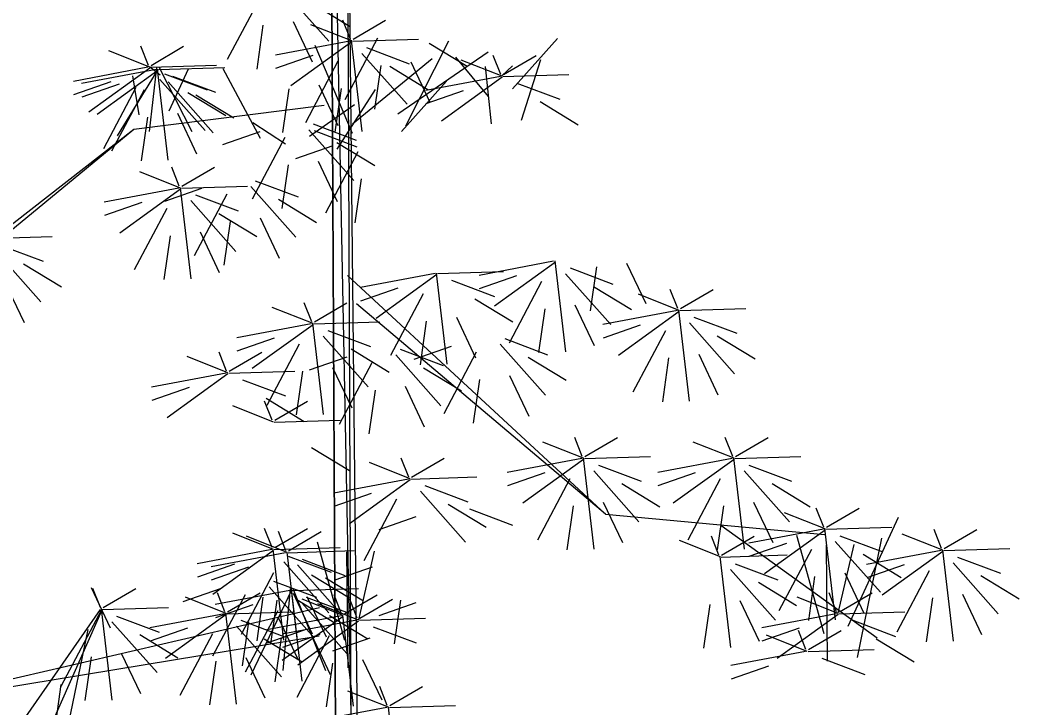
# Model space of a CAD drawing. Header units: millimetres. Extents: x 563079 to 571925, y 2063830 to 2067381.
# Drawn here: x 568943.067 to 568946.142, y 2063885.446 to 2063887.564 of the extents above; entities that cross this region are included whole.
import ezdxf

# ---------------------------------------------------------------- set-up
doc = ezdxf.new("R2010")
doc.units = ezdxf.units.MM
doc.header["$MEASUREMENT"] = 0
doc.layers.add('1-CAY XANH', color=7, linetype='Continuous')
doc.layers.add('MATCATDUONG', color=8, linetype='Continuous')

# ---------------------------------------------------------------- blocks, each defined once
blk = doc.blocks.new('ca')
at = {"layer": '1-CAY XANH', "color": 17}
for p, q in [((0.641, 64.954), (-0.644, 0.027)), ((0.305, 0.047), (0.641, 64.954)), ((0.405, 63.355), (-0.261, 0)), ((0.405, 62.413), (0.148, 0)), ((2.587, 59.104), (2.067, 58.787)), ((0.723, 58.926), (3.326, 58.595)), ((3.326, 58.595), (7.066, 55.521)), ((3.326, 58.595), (5.247, 57.099)), ((0.404, 56.599), (-3.127, 53.332)), ((-3.127, 53.332), (0.279, 56.212)), ((0.874, 55.926), (1.706, 55.326)), ((0.788, 52.055), (6.535, 50.722)), ((6.535, 50.722), (0.792, 51.67))]:
    blk.add_line(p, q, dxfattribs=at)
at = {"layer": '1-CAY XANH', "color": 3}
for p, q in [((0.641, 64.954), (0.546, 46.012)), ((1.276, 60.502), (0.659, 59.806)), ((0.894, 60.327), (0.374, 60.01)), ((1.603, 60.394), (2.048, 59.553)), ((0.327, 59.833), (-0.119, 60.093)), ((0.345, 59.809), (0.904, 60.03)), ((0.364, 59.833), (0.466, 60.093)), ((1.148, 60.073), (0.886, 59.52)), ((1.559, 60.022), (1.645, 59.423)), ((-1.852, 59.154), (-2.469, 59.841)), ((-0.716, 59.777), (-1.236, 59.461)), ((-0.397, 58.648), (-0.983, 59.811)), ((0.334, 59.806), (-0.569, 59.834)), ((-0.007, 59.845), (0.438, 59.004)), ((0.202, 58.567), (0.348, 59.813)), ((0.336, 58.541), (0.846, 59.746)), ((0.345, 59.794), (1.177, 59.193)), ((0.369, 59.806), (1.389, 59.614)), ((3.09, 59.474), (2.644, 59.735)), ((3.127, 59.474), (3.229, 59.735)), ((-1.73, 59.35), (-2.177, 59.61)), ((-1.693, 59.35), (-1.591, 59.61)), ((-1.524, 59.047), (-1.079, 59.588)), ((-0.284, 58.812), (-1.519, 59.658)), ((0.144, 59.716), (-0.442, 59.495)), ((0.206, 59.637), (-0.411, 58.941)), ((0.877, 59.609), (1.387, 59.431)), ((3.108, 59.451), (3.666, 59.672)), ((-1.979, 58.726), (-2.241, 59.555)), ((-1.855, 59.467), (-1.709, 59.33)), ((-1.712, 59.326), (-1.154, 59.547)), ((-1.569, 58.674), (-1.483, 59.458)), ((0.334, 58.675), (-0.757, 59.569)), ((-0.463, 59.524), (-0.725, 58.971)), ((-0.176, 59.462), (-0.696, 59.145)), ((-0.052, 59.473), (0.034, 58.873)), ((0.534, 59.53), (0.978, 58.688)), ((3.097, 59.447), (2.194, 59.475)), ((2.965, 59.34), (3.111, 59.455)), ((3.132, 59.447), (4.152, 59.255)), ((-1.723, 59.323), (-2.626, 59.351)), ((-1.712, 59.311), (-0.881, 58.71)), ((-1.688, 59.323), (-0.668, 59.131)), ((1.594, 58.475), (2.104, 59.428)), ((2.986, 59.415), (2.083, 59.443)), ((2.795, 59.325), (2.209, 59.105)), ((2.907, 59.357), (2.321, 59.137)), ((2.979, 59.443), (2.532, 58.571)), ((2.841, 58.85), (2.579, 59.428)), ((2.854, 58.176), (3, 59.423)), ((2.997, 59.419), (3.555, 58.509)), ((2.997, 59.403), (3.828, 58.803)), ((3.016, 59.443), (3.118, 58.571)), ((3.021, 59.415), (4.041, 59.224)), ((3.108, 59.435), (3.94, 58.835)), ((3.252, 58.799), (3.338, 59.331)), ((-1.914, 59.232), (-2.5, 59.012)), ((-0.335, 58.569), (-0.952, 59.257)), ((0.795, 59.206), (0.533, 58.653)), ((2.857, 59.247), (2.24, 58.551)), ((2.969, 59.279), (2.352, 58.583)), ((3.528, 59.218), (4.039, 59.04)), ((3.64, 59.25), (4.15, 59.072)), ((-1.181, 59.125), (-0.67, 58.948)), ((0.542, 58.328), (0.022, 59.143)), ((0.489, 59.157), (0.575, 58.558)), ((1.206, 59.155), (1.292, 58.555)), ((2.476, 59.072), (1.956, 58.755)), ((3.185, 59.139), (3.63, 58.298)), ((3.296, 59.171), (3.741, 58.33)), ((-2.233, 58.979), (-2.753, 58.662)), ((0.923, 58.503), (0.306, 58.939)), ((2.73, 58.818), (2.468, 58.265)), ((3.14, 58.767), (3.226, 58.168)), ((0.871, 58.672), (0.285, 58.452)), ((1.251, 58.396), (1.696, 58.686)), ((0.861, 58.582), (0.275, 58.361)), ((0.933, 58.594), (0.316, 57.898)), ((1.604, 58.565), (2.114, 58.387)), ((0.551, 58.419), (0.031, 58.102)), ((0.605, 58.371), (1.115, 58.193)), ((1.261, 58.486), (1.705, 57.645)), ((0.262, 58.292), (0.706, 57.451)), ((0.805, 58.165), (0.543, 57.612)), ((1.216, 58.114), (1.302, 57.514)), ((2.668, 57.82), (2.221, 58.08)), ((2.705, 57.82), (2.807, 58.08)), ((2.686, 57.796), (3.244, 58.017)), ((0.217, 57.92), (0.303, 57.321)), ((1.665, 57.896), (1.079, 57.676)), ((1.727, 57.818), (1.11, 57.122)), ((2.675, 57.793), (1.772, 57.821)), ((2.484, 57.703), (1.898, 57.482)), ((2.054, 57.711), (2.499, 56.869)), ((2.398, 57.789), (2.908, 57.612)), ((2.543, 56.554), (2.689, 57.8)), ((2.686, 57.781), (3.517, 57.18)), ((2.71, 57.793), (3.73, 57.601)), ((1.345, 57.643), (0.825, 57.326)), ((2.546, 57.624), (1.929, 56.928)), ((3.217, 57.596), (3.728, 57.418)), ((2.165, 57.449), (1.645, 57.132)), ((2.874, 57.517), (3.319, 56.675)), ((1.599, 57.39), (1.337, 56.836)), ((2.01, 57.338), (2.096, 56.739)), ((2.419, 57.196), (2.157, 56.642)), ((2.829, 57.144), (2.915, 56.545)), ((5.345, 57.104), (4.442, 57.132)), ((5.154, 57.014), (4.568, 56.794)), ((5.216, 56.936), (4.599, 56.24)), ((-3.413, 56.768), (-3.676, 56.214)), ((-3.003, 56.716), (-2.917, 56.117)), ((-2.584, 55.554), (-2.438, 56.8)), ((-2.441, 56.781), (-1.61, 56.18)), ((-2.417, 56.793), (-1.397, 56.601)), ((4.835, 56.761), (4.315, 56.444)), ((-2.643, 56.703), (-3.228, 56.482)), ((-2.58, 56.624), (-3.197, 55.928)), ((-1.91, 56.596), (-1.399, 56.418)), ((-0.83, 56.625), (-1.733, 56.653)), ((-0.962, 55.386), (-0.816, 56.632)), ((-0.819, 56.613), (0.013, 56.012)), ((-0.794, 56.625), (0.225, 56.433)), ((-2.962, 56.449), (-3.482, 56.132)), ((-2.253, 56.517), (-1.808, 55.675)), ((-1.02, 56.535), (-1.606, 56.314)), ((5.089, 56.507), (4.826, 55.954)), ((-4.152, 56.146), (-4.598, 56.406)), ((-4.134, 56.122), (-3.576, 56.344)), ((-4.115, 56.146), (-4.013, 56.406)), ((-0.63, 56.349), (-0.186, 55.507)), ((-0.287, 56.428), (0.223, 56.25)), ((-2.708, 56.196), (-2.97, 55.642)), ((-1.339, 56.281), (-1.86, 55.965)), ((0.856, 55.965), (0.41, 56.226)), ((0.893, 55.965), (0.995, 56.226)), ((-4.145, 56.119), (-5.048, 56.147)), ((-4.277, 54.88), (-4.131, 56.126)), ((-4.134, 56.107), (-3.303, 55.506)), ((-4.11, 56.119), (-3.09, 55.927)), ((-2.297, 56.144), (-2.211, 55.545)), ((0.874, 55.942), (1.433, 56.163)), ((-4.335, 56.029), (-4.921, 55.809)), ((-4.273, 55.95), (-4.89, 55.254)), ((-3.602, 55.922), (-3.092, 55.744)), ((-1.086, 56.028), (-1.348, 55.474)), ((-0.675, 55.976), (-0.589, 55.377)), ((0.863, 55.938), (-0.04, 55.966)), ((0.731, 54.699), (0.877, 55.946)), ((0.899, 55.938), (1.918, 55.747)), ((-4.655, 55.775), (-5.175, 55.459)), ((-3.946, 55.843), (-3.501, 55.001)), ((0.673, 55.848), (0.087, 55.628)), ((0.735, 55.77), (0.118, 55.074)), ((-1.749, 55.736), (-2.335, 55.516)), ((-1.687, 55.658), (-2.304, 54.962)), ((-1.016, 55.629), (-0.506, 55.451)), ((1.063, 55.662), (1.507, 54.821)), ((1.406, 55.741), (1.916, 55.563)), ((-4.401, 55.522), (-4.663, 54.968)), ((-2.068, 55.483), (-2.588, 55.166)), ((-1.359, 55.55), (-0.914, 54.709)), ((-0.319, 55.591), (-0.905, 55.37)), ((-0.257, 55.512), (-0.874, 54.816)), ((0.353, 55.595), (-0.167, 55.278)), ((0.414, 55.484), (0.925, 55.306)), ((2.02, 55.292), (1.574, 55.552)), ((2.038, 55.268), (2.597, 55.489)), ((2.057, 55.292), (2.159, 55.552)), ((-3.99, 55.471), (-3.904, 54.871)), ((0.071, 55.405), (0.516, 54.563)), ((-1.815, 55.229), (-2.077, 54.676)), ((-0.638, 55.337), (-1.158, 55.02)), ((0.607, 55.341), (0.345, 54.788)), ((1.018, 55.29), (1.104, 54.691)), ((2.027, 55.265), (1.124, 55.292)), ((2.038, 55.252), (2.87, 54.652)), ((2.062, 55.265), (3.082, 55.073)), ((-1.404, 55.178), (-1.318, 54.579)), ((-0.384, 55.084), (-0.647, 54.53)), ((1.837, 55.174), (1.251, 54.954)), ((0.026, 55.032), (0.112, 54.433)), ((2.57, 55.067), (3.08, 54.889)), ((1.397, 54.618), (0.951, 54.878)), ((1.517, 54.921), (0.997, 54.604)), ((1.415, 54.594), (1.973, 54.815)), ((1.434, 54.618), (1.536, 54.878)), ((1.404, 54.591), (0.501, 54.619)), ((-4.903, 54.122), (-5.349, 54.383)), ((-4.885, 54.099), (-4.327, 54.32)), ((-4.866, 54.122), (-4.764, 54.383)), ((-2.845, 54.122), (-3.292, 54.383)), ((-2.827, 54.099), (-2.269, 54.32)), ((-2.808, 54.122), (-2.706, 54.383)), ((-4.896, 54.095), (-5.799, 54.123)), ((-2.838, 54.095), (-3.741, 54.123)), ((0.894, 54.247), (0.374, 53.93)), ((-5.086, 54.005), (-5.672, 53.785)), ((-5.028, 52.856), (-4.882, 54.103)), ((-4.885, 54.083), (-4.053, 53.483)), ((-4.861, 54.095), (-3.841, 53.904)), ((-3.029, 54.005), (-3.615, 53.785)), ((-2.97, 52.856), (-2.825, 54.103)), ((-2.827, 54.083), (-1.996, 53.483)), ((-2.803, 54.095), (-1.783, 53.904)), ((-0.472, 53.842), (-0.919, 54.102)), ((-0.454, 53.819), (0.104, 54.04)), ((-0.435, 53.842), (-0.333, 54.102)), ((-5.024, 53.927), (-5.641, 53.231)), ((-4.353, 53.898), (-3.843, 53.72)), ((-2.967, 53.927), (-3.584, 53.231)), ((-2.296, 53.898), (-1.786, 53.72)), ((-0.465, 53.815), (-1.368, 53.843)), ((-5.406, 53.752), (-5.926, 53.435)), ((-4.696, 53.819), (-4.252, 52.978)), ((-3.348, 53.752), (-3.868, 53.435)), ((-2.639, 53.819), (-2.194, 52.978)), ((-0.656, 53.725), (-1.242, 53.505)), ((-0.454, 53.803), (0.377, 53.203)), ((-0.43, 53.815), (0.59, 53.623)), ((-0.594, 53.647), (-1.211, 52.951)), ((0.077, 53.618), (0.588, 53.44)), ((-5.152, 53.498), (-5.414, 52.945)), ((-4.741, 53.447), (-4.655, 52.848)), ((-3.094, 53.498), (-3.357, 52.945)), ((-2.684, 53.447), (-2.598, 52.848)), ((-0.975, 53.472), (-1.495, 53.155)), ((-0.266, 53.539), (0.179, 52.698)), ((-6.149, 53.156), (-6.595, 53.416)), ((-6.131, 53.132), (-5.573, 53.354)), ((-3.127, 53.332), (-6.124, 53.055)), ((-6.112, 53.156), (-6.01, 53.416)), ((-1.267, 53.406), (-1.853, 53.186)), ((-0.534, 53.299), (-0.024, 53.122)), ((-6.447, 51.804), (-7.134, 53.294)), ((-4.702, 53.186), (-6.841, 51.642)), ((-7.76, 52.864), (-8.206, 53.124)), ((-7.742, 52.84), (-7.183, 53.061)), ((-7.723, 52.864), (-7.621, 53.124)), ((-6.142, 53.129), (-7.045, 53.157)), ((-6.333, 53.039), (-6.918, 52.819)), ((-6.274, 51.89), (-6.128, 53.137)), ((-6.131, 53.117), (-5.3, 52.517)), ((-6.119, 51.696), (-5.745, 53.041)), ((-6.107, 53.129), (-5.087, 52.937)), ((-4.715, 52.775), (-5.161, 53.035)), ((-4.678, 52.775), (-4.576, 53.035)), ((1.208, 52.834), (0.761, 53.095)), ((1.397, 52.876), (0.951, 53.136)), ((1.226, 52.811), (1.784, 53.032)), ((1.245, 52.834), (1.347, 53.095)), ((1.415, 52.852), (1.973, 53.074)), ((1.434, 52.876), (1.536, 53.136)), ((-6.574, 51.375), (-6.907, 53.008)), ((-6.27, 52.961), (-6.887, 52.265)), ((-6.521, 52.919), (-6.304, 51.98)), ((-6.164, 51.324), (-6.148, 52.91)), ((-5.6, 52.932), (-5.089, 52.754)), ((-4.697, 52.751), (-4.138, 52.972)), ((0.44, 51.607), (0.814, 52.951)), ((-7.753, 52.837), (-8.656, 52.865)), ((-7.885, 51.598), (-7.739, 52.844)), ((-7.742, 52.825), (-6.91, 52.224)), ((-7.717, 52.837), (-6.698, 52.645)), ((-6.652, 52.785), (-7.172, 52.469)), ((-5.943, 52.853), (-5.498, 52.012)), ((-4.708, 52.748), (-5.611, 52.776)), ((-4.84, 51.509), (-4.694, 52.755)), ((0.038, 52.83), (0.254, 51.89)), ((1.215, 52.807), (0.312, 52.835)), ((0.395, 51.234), (0.41, 52.821)), ((1.404, 52.849), (0.501, 52.877)), ((1.214, 52.759), (0.628, 52.539)), ((1.083, 51.568), (1.229, 52.815)), ((1.25, 52.807), (2.27, 52.616)), ((1.272, 51.61), (1.418, 52.856)), ((1.415, 52.837), (2.247, 52.236)), ((1.439, 52.849), (2.459, 52.657)), ((-7.943, 52.746), (-8.529, 52.526)), ((-7.881, 52.668), (-8.498, 51.972)), ((-7.21, 52.639), (-6.7, 52.462)), ((-4.898, 52.657), (-5.484, 52.437)), ((1.024, 52.717), (0.439, 52.497)), ((1.087, 52.639), (0.47, 51.943)), ((1.276, 52.68), (0.659, 51.984)), ((1.947, 52.652), (2.457, 52.474)), ((-8.262, 52.493), (-8.783, 52.176)), ((-7.553, 52.561), (-7.109, 51.719)), ((-6.398, 52.532), (-6.66, 51.979)), ((-5.987, 52.481), (-5.902, 51.881)), ((-4.836, 52.579), (-5.453, 51.883)), ((0.067, 52.61), (0.577, 52.432)), ((0.894, 52.505), (0.374, 52.189)), ((1.414, 52.531), (1.859, 51.69)), ((1.757, 52.61), (2.268, 52.432)), ((-5.218, 52.404), (-5.738, 52.087)), ((0.705, 52.464), (0.185, 52.147)), ((1.413, 52.419), (0.828, 52.199)), ((1.476, 52.34), (0.859, 51.644)), ((-8.009, 52.24), (-8.271, 51.686)), ((-6.325, 51.999), (-6.772, 52.259)), ((-6.288, 51.999), (-6.186, 52.259)), ((0.446, 51.972), (-0.001, 52.232)), ((1.157, 52.29), (0.254, 52.318)), ((0.483, 51.972), (0.585, 52.232)), ((0.959, 52.21), (0.697, 51.657)), ((1.15, 52.317), (0.704, 51.194)), ((1.148, 52.252), (0.886, 51.698)), ((1.025, 51.051), (1.171, 52.298)), ((1.168, 52.294), (1.726, 51.132)), ((1.187, 52.317), (1.289, 51.194)), ((1.192, 52.29), (2.212, 52.098)), ((2.044, 51.999), (1.597, 52.26)), ((1.803, 52.233), (2.248, 51.391)), ((2.081, 51.999), (2.183, 52.26)), ((2.146, 52.312), (2.657, 52.134)), ((3.746, 52.058), (3.3, 52.318)), ((3.911, 52.332), (3.649, 51.779)), ((3.783, 52.058), (3.885, 52.318)), ((-7.598, 52.188), (-7.512, 51.589)), ((-6.307, 51.976), (-5.749, 52.197)), ((-4.964, 52.151), (-5.226, 51.597)), ((-4.553, 52.099), (-4.467, 51.5)), ((-0.534, 52.121), (-0.024, 51.943)), ((-0.321, 52.159), (-0.235, 51.56)), ((0.233, 51.91), (-0.213, 52.17)), ((0.251, 51.886), (0.809, 52.107)), ((0.27, 51.91), (0.372, 52.17)), ((0.967, 52.2), (0.381, 51.98)), ((1.029, 52.122), (0.412, 51.426)), ((0.464, 51.948), (1.022, 52.17)), ((1.094, 52.165), (0.574, 51.849)), ((1.369, 52.159), (1.455, 51.56)), ((1.559, 52.201), (1.645, 51.601)), ((1.7, 52.093), (2.21, 51.915)), ((2.062, 51.976), (2.62, 52.197)), ((-6.318, 51.972), (-7.221, 52)), ((-6.307, 51.96), (-5.476, 51.36)), ((-6.283, 51.972), (-5.263, 51.78)), ((0.647, 51.947), (0.127, 51.63)), ((0.321, 50.706), (0.467, 51.952)), ((0.464, 51.933), (1.295, 51.332)), ((0.488, 51.945), (1.508, 51.753)), ((2.051, 51.972), (1.148, 52)), ((1.356, 52.014), (1.801, 51.173)), ((1.919, 50.733), (2.065, 51.98)), ((2.062, 51.96), (2.893, 51.36)), ((2.086, 51.972), (3.106, 51.781)), ((3.753, 52.031), (2.85, 52.059)), ((3.563, 51.941), (2.977, 51.72)), ((3.621, 50.792), (3.767, 52.038)), ((3.764, 52.034), (4.323, 50.979)), ((3.764, 52.019), (4.596, 50.142)), ((3.788, 52.031), (4.808, 50.563)), ((-6.509, 51.882), (-7.095, 51.662)), ((0.24, 51.883), (-0.663, 51.911)), ((0.05, 51.793), (-0.536, 51.572)), ((0.251, 51.871), (1.083, 51.27)), ((0.275, 51.883), (1.295, 51.691)), ((1.348, 51.912), (1.086, 51.358)), ((1.86, 51.882), (1.274, 51.662)), ((1.922, 51.804), (1.305, 51.108)), ((1.759, 51.861), (1.844, 51.261)), ((3.625, 51.862), (3.008, 51.166)), ((-5.904, 51.481), (-6.35, 51.741)), ((-5.886, 51.457), (-5.328, 51.678)), ((-5.867, 51.481), (-5.765, 51.741)), ((-5.776, 51.775), (-5.266, 51.597)), ((0.901, 51.693), (0.639, 51.14)), ((0.652, 51.669), (1.097, 50.827)), ((0.783, 51.686), (1.293, 51.508)), ((0.995, 51.748), (1.506, 51.57)), ((2.25, 51.696), (2.695, 50.855)), ((2.593, 51.775), (3.103, 51.597)), ((3.243, 51.687), (2.723, 51.371)), ((3.953, 51.755), (4.397, 49.637)), ((-6.828, 51.629), (-7.348, 51.312)), ((0.099, 51.637), (0.609, 51.459)), ((1.541, 51.629), (1.021, 51.312)), ((1.312, 51.642), (1.398, 51.042)), ((-5.897, 51.454), (-6.8, 51.482)), ((-5.862, 51.454), (-4.842, 51.262)), ((3.497, 51.434), (3.235, 50.88)), ((3.908, 51.382), (3.994, 50.783)), ((-6.087, 51.364), (-6.673, 51.143)), ((-5.354, 51.257), (-4.844, 51.079)), ((0.197, 51.348), (-0.065, 50.794)), ((0.607, 51.297), (0.693, 50.697)), ((1.795, 51.375), (1.532, 50.822)), ((2.205, 51.324), (2.291, 50.725)), ((-0.178, 50.715), (-0.625, 50.976)), ((-0.141, 50.715), (-0.039, 50.976)), ((4.322, 51.004), (4.407, 50.405)), ((-0.16, 50.692), (0.398, 50.913)), ((-0.171, 50.688), (-1.074, 50.716)), ((-0.303, 49.449), (-0.157, 50.696)), ((-0.136, 50.688), (0.884, 50.497))]:
    blk.add_line(p, q, dxfattribs=at)

msp = doc.modelspace()

# ---------------------------------------------------------------- block references
at = {"layer": 'MATCATDUONG', "linetype": 'Continuous', "extrusion": (3.31378e-12, 1.1371e-08, 1), "xscale": -0.2249999999767169, "yscale": 0.2250000000931324, "zscale": 0.2250000000000003}
msp.add_blockref('ca', (568944.16602, 2063874.04297, 0.02347), dxfattribs=at)

doc.saveas('drawing.dxf')
